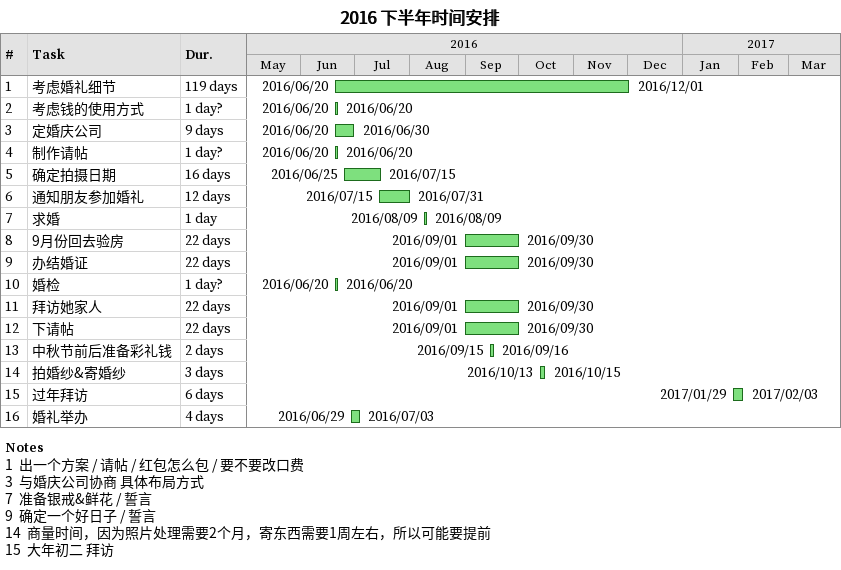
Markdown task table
2016 下半年时间安排

| ID | Task | Duration | Start | Finish |
|---|---|---|---|---|
| 1 | 考虑婚礼细节 | 119d | 2016-06-20 | 2016-12-01 |
| 2 | 考虑钱的使用方式 | 1d? | 2016-06-20 | 2016-06-20 |
| 3 | 定婚庆公司 | 9d | 2016-06-20 | 2016-06-30 |
| 4 | 制作请帖 | 1d? | 2016-06-20 | 2016-06-20 |
| 5 | 确定拍摄日期 | 16d | 2016-06-25 | 2016-07-15 |
| 6 | 通知朋友参加婚礼 | 12d | 2016-07-15 | 2016-07-31 |
| 7 | 求婚 | 1d | 2016-08-09 | 2016-08-09 |
| 8 | 9月份回去验房 | 22d | 2016-09-01 | 2016-09-30 |
| 9 | 办结婚证 | 22d | 2016-09-01 | 2016-09-30 |
| 10 | 婚检 | 1d? | 2016-06-20 | 2016-06-20 |
| 11 | 拜访她家人 | 22d | 2016-09-01 | 2016-09-30 |
| 12 | 下请帖 | 22d | 2016-09-01 | 2016-09-30 |
| 13 | 中秋节前后准备彩礼钱 | 2d | 2016-09-15 | 2016-09-16 |
| 14 | 拍婚纱&寄婚纱 | 3d | 2016-10-13 | 2016-10-15 |
| 15 | 过年拜访 | 6d | 2017-01-29 | 2017-02-03 |
| 16 | 婚礼举办 | 4d | 2016-06-29 | 2016-07-03 |

Notes
- 1: 出一个方案 / 请帖 / 红包怎么包 / 要不要改口费
- 3: 与婚庆公司协商 具体布局方式
- 7: 准备银戒&鲜花 / 誓言
- 9: 确定一个好日子 / 誓言
- 14: 商量时间，因为照片处理需要2个月，寄东西需要1周左右，所以可能要提前
- 15: 大年初二 拜访
